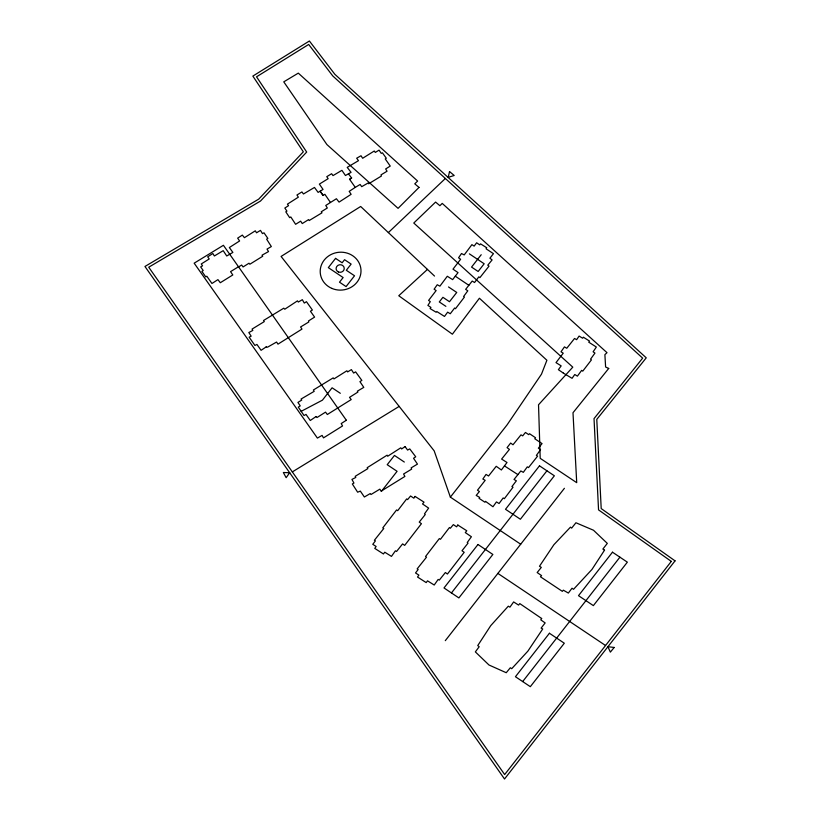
<?xml version="1.0" encoding="UTF-8"?>
<svg xmlns="http://www.w3.org/2000/svg" width="820" height="820" viewBox="0 0 820 820"><rect width="100%" height="100%" fill="white"/><g stroke="black" fill="none" stroke-linecap="round" stroke-linejoin="round"><path stroke-width="1.23" d="M504.454 465.904L507.006 462.49L501.625 459.077L509.425 449.401L507.067 447.638L510.645 443.056L513.002 444.768L520.987 434.856L522.709 435.861L525.446 432.458L528.685 434.631L529.556 433.729L535.532 437.747L534.773 438.751L542.051 443.589L538.371 448.171L540.534 449.678L536.372 455.407L537.602 456.115L528.521 467.584L527.28 466.867L523.314 472.34L520.813 470.957L514.027 479.464L516.364 480.817L511.916 486.588L513.023 487.213L504.372 498.683L503.162 497.965L499.062 503.521L496.469 501.912L492.963 506.75L485.522 501.338L484.958 502.24L479.075 498.345L479.71 497.432L476.205 495.413L479.382 491.539L477.486 490.196L485.184 480.325L482.836 479.044L486.045 474.431L488.556 476L496.233 466.293L501.379 469.983L504.454 465.904L517.891 474.595M481.217 254.723L471.561 267.084L478.142 271.481L484.179 263.763L469.378 253.851M381.392 491.385L397.085 471.315L387.214 464.704L394.461 455.438L404.332 462.049M451.451 592.942L546.93 470.803M445.291 640.666L564.406 488.3M522.678 681.563L619.91 557.18M520.69 544.213L450.375 497.135L507.108 424.832L541.497 374.145L546.899 360.267L479.403 298.234L452.384 334.201L398.766 295.743L427.456 269.411M388.362 232.583L445.373 178.493M355.275 187.38L349.187 191.378L351.124 194.32L339.06 202.109L336.415 198.737L325.765 205.461L327.323 207.993L321.266 211.775L321.973 212.831L309.16 220.559L308.607 219.575L302.262 223.563L300.653 221.164L295.61 224.301L290.813 216.962L289.655 217.648L285.79 211.826L286.938 211.129L284.827 208.054L288.527 205.666L287.441 204.139L298.347 197.169L296.953 194.996L301.924 191.931L303.451 193.981L314.48 187.442L318.119 192.403L323.049 189.44L319.369 184.111L328.154 178.678L326.77 176.659L331.618 173.727L333.002 175.593L341.909 170.334L345.445 175.511L351.062 172.364L347.219 167.372L358.483 160.669L356.669 158.209L361.015 155.749L362.665 158.26L374.279 151.003L375.304 152.428L379.065 150.132L381.238 153.361L382.428 152.827L386.302 158.229L385.256 158.947L390.248 166.071L385.656 168.951L387.05 171.226L381.013 174.875L381.413 176.023L368.703 183.762L368.159 182.973L361.702 186.673L360.154 184.449L355.275 187.38L349.576 179.293L351.595 177.94L348.438 173.84M349.576 179.293L351.636 177.991M238.487 266.756L230.563 271.635L232.798 274.966L220.303 282.726L217.935 279.63L211.949 283.484L206.835 276.248L205.758 276.893L201.894 271.358L203.216 270.549L200.664 266.91L202.56 265.813L201.279 263.958L209.223 258.956L207.696 256.814L212.831 253.523L214.379 255.983L223.204 250.664L226.74 255.994L232.88 252.427L229.354 247.537L239.604 240.967L237.656 238.138L242.341 235.094L244.411 237.687L255.307 230.82L256.527 232.798L260.473 230.379L262.451 233.597L263.989 232.818L267.853 238.394L266.633 239.173L271.338 246.553L267.023 249.095L268.529 251.576L262.031 255.184L262.718 256.25L249.874 264.224L248.993 263.22L243.058 266.951L241.644 265.034L238.599 266.91M292.33 471.91L399.176 406.402M301.165 411.332L322.434 400.16L332.09 387.798L340.32 393.303M563.309 373.079L572.063 378.317L574.779 374.514L577.403 376.144L581.646 370.373L582.764 371.142L591.435 359.877L590.554 359.16L594.961 353.082L593.106 351.8L596.355 347.044L588.729 342.165L589.539 341.089L583.358 337.194L582.651 338.219L579.094 336.067L576.644 339.675L574.533 338.486L566.764 348.264L564.447 346.88L561.013 351.8L563.227 353.184L556.001 362.614L561.167 365.894L558.389 369.666L563.432 373.151M455.284 276.186L468.855 285.288M448.519 286.949L456.74 292.453L449.493 301.719L442.923 297.311L439.294 301.944L445.875 306.352M497.873 573.405L605.549 645.504M434.518 276.063L360.667 206.486L281.086 256.434L434.18 450.856L450.375 497.135M323.152 195.416L320.118 191.203L323.049 195.478L324.853 194.289L330.439 202.427M449.524 171.575L448.232 177.356L454.208 175.48L449.524 171.575M486.629 247.681L486.106 248.819L493.455 253.677L489.909 258.197L492.102 259.94L487.767 265.188L489.017 266.131L479.905 277.621L478.818 276.863L474.565 282.521L472.207 281.065L465.647 289.347L467.8 290.813L463.577 296.532L464.438 297.045L455.489 308.709L454.618 308.023L450.272 313.742L447.648 312.164L444.501 316.438L436.783 311.518L436.199 312.276L430.08 308.576L430.93 307.408L427.896 305.419L430.285 301.647L428.593 300.428L436.137 290.577L434.108 289.224L437.244 284.735L439.899 286.17L447.3 276.258L452.63 279.63L458.031 272.609L452.988 269.165L460.625 259.274L458.564 257.798L461.496 253.534L464.212 254.917L471.91 244.647L474.134 246.133L476.645 242.792L479.731 244.862L480.571 243.868L486.629 247.681M541.651 618.485L540.79 619.858L545.156 622.923L541.097 628.14L542.727 628.95L527.875 651.141L511.711 668.71L510.327 667.746L506.247 672.718L488.966 664.989L475.354 651.89L479.187 646.724L477.732 645.596L490.749 625.629L508.308 606.185L509.927 607.159L513.638 601.931L518.588 605.088L519.798 603.602L541.651 618.485M604.524 550.169L591.978 569.418L573.528 589.313L572.011 588.227L568.352 593.065L563.35 590.164L562.346 591.353L540.431 576.768L541.589 575.62L537.172 572.544L541.303 567.399L539.478 566.251L553.889 544.716L570.474 527.137L571.653 528.121L575.927 522.76L593.485 530.232L607.312 543.383L602.864 549.072L604.524 550.169M415.053 496.407L413.854 498.191L410.584 495.987L407.591 499.605L406.679 498.908L397.7 510.665L396.572 509.958L382.766 527.895L383.76 528.531L374.381 540.267L375.406 540.872L372.772 544.316L376.124 546.479L374.76 548.395L383.442 553.971L384.754 552.208L391.468 556.39L395.394 550.814L396.562 551.45L402.61 543.896L404.67 545.392L421.429 523.693L419.235 522.104L425.252 514.529L424.504 513.863L428.634 508.113L422.536 503.962L424.012 502.147L415.053 496.407M457.816 525.036L456.617 526.819L453.347 524.615L450.354 528.244L449.442 527.537L440.453 539.293L439.335 538.586L425.529 556.524L426.513 557.159L417.144 568.895L418.159 569.5L415.535 572.954L418.887 575.117L417.523 577.024L426.205 582.6L427.517 580.837L434.221 585.029L438.146 579.443L439.315 580.088L445.373 572.524L447.433 574.031L464.192 552.321L461.998 550.743L468.015 543.158L467.267 542.491L471.397 536.741L465.288 532.59L466.775 530.776L457.816 525.036M289.665 472.74L286.149 477.691L283.341 472.504L289.665 472.74M335.564 258.372L328.328 267.638L343.129 277.549L339.5 282.183L346.081 286.59L354.527 275.776L346.306 270.272L351.134 264.091L344.564 259.694L342.145 262.779L335.564 258.372M477.988 544.49L444.009 587.96L458.882 597.923L492.861 554.453L477.988 544.49M539.488 465.821L505.509 509.281L520.382 519.244L554.361 475.784L539.488 465.821M612.478 552.198L578.5 595.668L593.372 605.621L627.351 562.161L612.478 552.198M549.431 633.255L515.442 676.726L530.325 686.678L564.303 643.218L549.431 633.255M671.303 561.393L504.659 774.562L148.727 267.207L260.514 201.033L306.69 152.059L256.537 76.803L308.689 44.454L332.787 75.973L642.654 358.125L594.028 418.62L598.549 509.886L671.303 561.393M675.044 560.859L504.515 779L144.955 266.469L258.751 199.106L303.328 151.823L252.847 76.086L309.396 41L334.867 74.312L646.252 357.838L596.775 419.379L601.203 508.574L675.044 560.859M608.717 368.446L572.995 412.737L576.716 482.672L540.206 458.329L538.525 404.772L572.79 367.155L413.772 223.03L435.594 202.079L439.889 205.717L442.226 203.401L607.005 352.682L604.893 354.65L605.611 367.011L608.717 368.446M614.2 647.462L610.357 652.125L607.928 646.713L614.2 647.462M418.999 187.411L398.069 208.352L326.913 144.566L283.761 81.846L298.306 73.134L417.626 181.056L414.766 183.823L418.999 187.411M405.07 446.582L401.656 448.96L400.775 447.812L387.696 456.238L387.112 455.182L367.196 467.687L367.821 468.65L355.224 476.297L355.777 477.445L351.944 479.413L353.943 483.072L352.333 483.974L357.643 492.205L360.339 491.108L364.367 497.002L370.261 493.558L370.978 494.521L379.834 489.161L381.136 491.159L404.895 476.44L403.583 474.011L411.671 469.112L411.148 467.871L417.452 464.11L413.546 458.257L415.73 456.812L409.754 448.909L407.581 450.067L405.07 446.582M316.048 416.55L310.278 420.486L306.003 414.407L304.056 415.535L298.275 407.13L300.222 405.89L297.937 402.425L301.75 400.078L301.053 399.043L314.193 391.335L313.383 390.002L333.176 377.887L333.965 378.912L346.891 370.784L347.629 371.911L351.39 369.615L353.635 373.059L355.624 371.87L361.856 380.408L359.918 381.618L363.793 387.378L357.335 391.191L357.909 392.073L349.515 397.351L351.216 399.565L327.323 414.5L325.53 412.132L317.022 417.513L316.048 416.55M266.192 346.891L261.088 350.314L256.937 344.441L254.917 345.445L249.136 337.174L251.156 336.179L248.829 332.53L252.816 330.429L252.078 329.076L264.296 321.594L263.527 320.507L283.771 308.197L284.786 309.212L297.486 300.848L298.295 302.047L302.334 299.689L304.302 303.082L306.444 301.678L312.379 310.021L310.442 311.241L314.593 317.104L308.463 320.979L308.812 321.963L300.581 326.975L301.986 329.087L277.97 344.154L276.576 342.042L267.484 347.208L266.192 346.891M346.347 420.25L341.202 423.571L342.555 425.939L323.49 437.88L322.096 435.399L317.401 438.095L194.166 263.179L223.409 245.293L346.347 420.25M338.424 271.963A4.079 3.792 -5.4 0 0 344.236 268.15A4.079 3.792 -5.4 0 0 337.85 265.424A4.079 3.792 -5.4 0 0 338.424 271.963M331.864 288.404A20.418 18.952 -5.4 0 0 360.943 269.37A20.418 18.952 -5.4 0 0 329.015 255.696A20.418 18.952 -5.4 0 0 331.864 288.404"/></g></svg>
